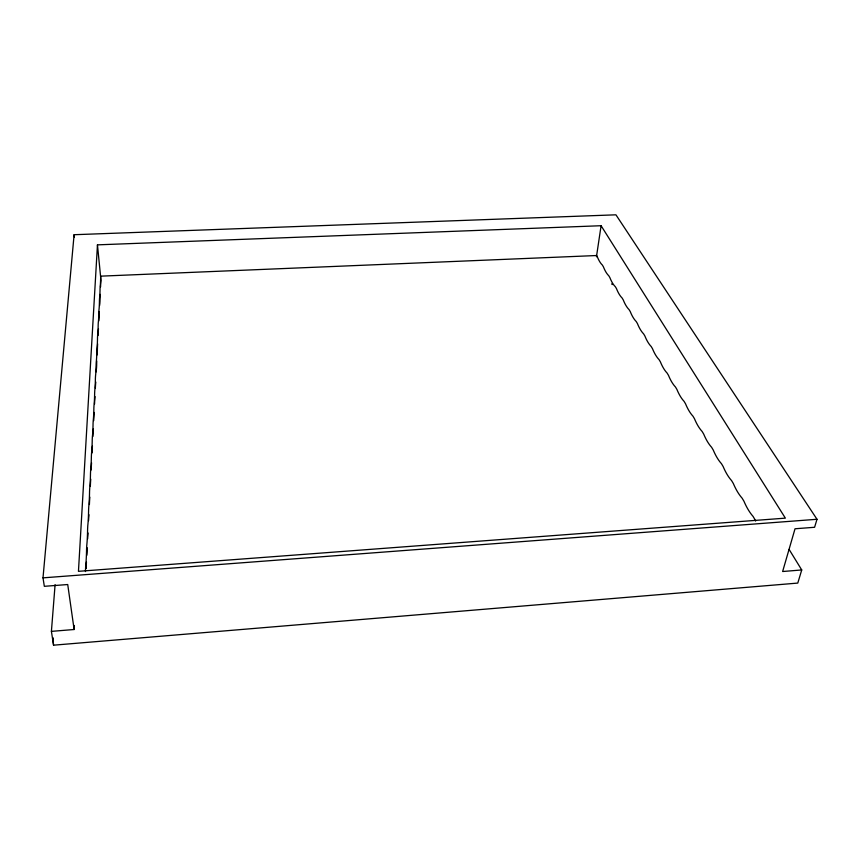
<?xml version="1.0" encoding="UTF-8"?>
<svg xmlns="http://www.w3.org/2000/svg" width="860" height="860" viewBox="0 0 860 860"><rect width="100%" height="100%" fill="white"/><g stroke="black" fill="none" stroke-linecap="round" stroke-linejoin="round"><path stroke-width="1.29" d="M789.125 549.443L801.735 569.954L797.779 583.08L53.567 645.183L51.407 631.369L74.132 629.509L74.368 625.489M97.459 244.853L78.454 571.33L785.363 518.139L601.086 225.718L97.459 244.853L100.996 280.532A45.87 2.988 86.3 0 0 100.566 286.95M53.567 645.183L52.782 637.593L52.643 639.292M51.407 631.369L55.094 584.671M74.132 629.509L67.725 584.531L44.333 586.316L43 577.855L74.1 234.715L615.943 214.817L817 519.279L814.592 527.277L795.027 528.771L782.632 571.513L801.735 569.954M596.453 256.785L601.086 225.718M43 577.855L817 519.279M74.1 234.715L74.368 237.048M99.341 311.503A47.149 3.171 86.4 0 0 99.298 313.663L99.19 315.749A47.816 3.268 86.4 0 0 98.803 320.877M99.62 305.472A47.149 3.171 86.4 0 1 99.814 303.666L99.921 301.634A46.504 3.074 86.4 0 1 100.169 294.356M96.75 360.996A49.977 3.58 86.5 0 0 96.653 365.575L96.524 367.94A50.751 3.698 86.6 0 0 96.18 371.875M97.148 354.933A49.977 3.58 86.5 0 1 97.223 354.288L97.341 351.987A49.235 3.472 86.5 0 1 97.631 343.86M95.352 388.15A51.557 3.816 86.6 0 1 95.804 382.044M94.546 404.06A52.395 3.934 86.7 0 1 95.062 396.611M87.29 547.841A60.641 5.16 87.2 0 0 87.258 549.529L87.075 553.001A61.92 5.343 87.3 0 0 86.86 555.259M87.634 538.854A60.641 5.16 87.2 0 1 88.096 532.996M86.236 568.449A61.92 5.343 87.3 0 1 86.441 561.999M611.707 283.843A44.43 14.201 87.8 0 1 612.169 284.585M98.083 335.486A48.515 3.365 86.5 0 1 98.481 328.8M93.719 420.604A53.277 4.063 86.7 0 1 94.213 412.435M92.912 436.493A54.191 4.203 86.8 0 1 93.331 428.893M92.063 452.94A55.137 4.343 86.9 0 1 92.418 446.017M91.192 469.969A56.136 4.493 86.9 0 1 91.558 462.798M90.343 486.244A57.179 4.655 87 0 1 90.762 479.16M89.408 504.498A58.276 4.816 87.1 0 1 89.838 497.134M88.558 520.655A59.426 4.977 87.1 0 1 88.978 514.731M85.462 571.556A66.532 6.289 87.1 0 0 85.495 569.804L85.677 566.192A65.123 6.052 87 0 0 86.57 549.035L86.752 545.573A63.791 5.816 86.9 0 0 87.602 529.061L87.774 525.718A62.522 5.601 86.8 0 0 88.602 509.829L88.763 506.604A61.307 5.386 86.7 0 0 89.558 491.296L89.719 488.19A60.157 5.192 86.6 0 0 90.483 473.43L90.633 470.441A59.06 5.01 86.6 0 0 91.375 456.187L91.525 453.306A58.018 4.827 86.5 0 0 92.235 439.557L92.375 436.762A57.018 4.655 86.5 0 0 93.063 423.475L93.203 420.787A56.05 4.493 86.4 0 0 93.869 407.941L94.009 405.339A55.126 4.343 86.4 0 0 94.643 392.923L94.783 390.408A54.245 4.192 86.3 0 0 95.395 378.389L95.524 375.949A53.395 4.053 86.3 0 0 96.126 364.317L96.245 361.952A52.578 3.924 86.2 0 0 96.836 350.687L96.954 348.397A51.783 3.795 86.2 0 0 97.513 337.475L97.631 335.26A51.03 3.666 86.2 0 0 98.18 324.671L98.287 322.511A50.288 3.558 86.1 0 0 98.825 312.244L98.932 310.159A49.579 3.44 86.1 0 0 99.448 300.183L99.556 298.162A48.891 3.333 86.1 0 0 100.05 288.476L100.158 286.509A48.224 3.236 86.1 0 0 100.642 277.113L100.695 276.157L596.636 255.527L597.163 256.409A45.408 14.459 89.4 0 0 602.344 265.03L603.419 266.837A45.989 14.889 89.3 0 0 608.74 275.705L609.847 277.554A46.59 15.34 89.1 0 0 615.319 286.67L616.459 288.573A47.225 15.802 89 0 0 622.081 297.958L623.253 299.914A47.87 16.286 88.9 0 0 629.036 309.568L630.251 311.578A48.536 16.791 88.7 0 0 636.207 321.511L637.453 323.596A49.224 17.318 88.5 0 0 643.581 333.82L644.871 335.959A49.934 17.877 88.3 0 0 651.181 346.494L652.504 348.708A50.675 18.447 88.1 0 0 659.018 359.566L660.383 361.845A51.45 19.049 87.9 0 0 667.102 373.046L668.51 375.39A52.245 19.683 87.7 0 0 675.433 386.946L676.884 389.365A53.084 20.35 87.4 0 0 684.044 401.298L685.538 403.791A53.944 21.038 87.1 0 0 692.923 416.122L694.471 418.702A54.846 21.758 86.8 0 0 702.104 431.43L703.706 434.096A55.792 22.521 86.5 0 0 711.596 447.264L713.252 450.027A56.782 23.306 86.1 0 0 721.422 463.637L723.131 466.496A57.813 24.145 85.8 0 0 731.58 480.589L733.354 483.546A58.91 25.015 85.3 0 0 742.105 498.144L743.943 501.208A60.049 25.929 84.9 0 0 753.016 516.333L754.919 519.515A61.253 26.886 84.4 0 0 755.607 521.074"/></g></svg>
